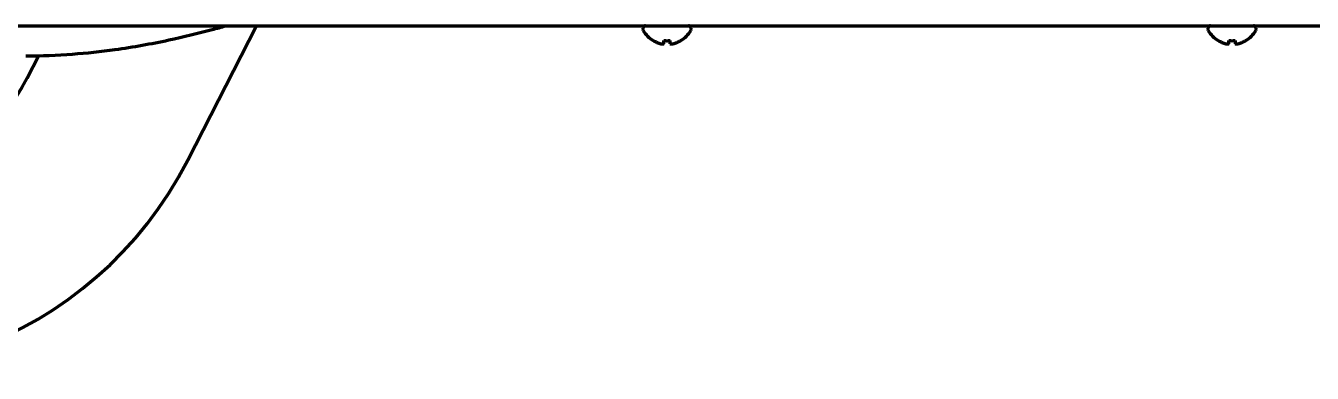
# Model space of a CAD drawing. Header units: inches. Extents: x 904 to 7172, y 213 to 5528.
# Drawn here: x 4544.2 to 4758.2, y 1928 to 1985.7 of the extents above; entities that cross this region are included whole.
import ezdxf

# ---------------------------------------------------------------- set-up
doc = ezdxf.new("R2010")
doc.units = ezdxf.units.IN

msp = doc.modelspace()

# ---------------------------------------------------------------- linework, layer by layer
at = {"linetype": 'Continuous', "lineweight": 70}
for p, q in [((4482.04, 1985.72), (5306.04, 1985.72)), ((4571.1, 1963.38), (4582.52, 1985.72)), ((4646.84, 1985.32), (4646.84, 1985.12)), ((4646.84, 1985.32), (4646.84, 1985.12)), ((4654.84, 1985.12), (4654.84, 1985.32)), ((4740.84, 1985.32), (4740.84, 1985.12)), ((4740.84, 1985.32), (4740.84, 1985.12)), ((4748.84, 1985.12), (4748.84, 1985.32)), ((4648.54, 1983.24), (4648.54, 1983.28)), ((4653.14, 1983.28), (4653.14, 1983.24)), ((4742.54, 1983.24), (4742.54, 1983.28)), ((4747.14, 1983.28), (4747.14, 1983.24)), ((4546.32, 1980.8), (4544.39, 1977.03))]:
    msp.add_line(p, q, dxfattribs=at)
for centre, radius, start, end in [((4647.24, 1985.32), 0.4, 90, 180), ((4647.24, 1985.32), 0.4, 90, 180), ((4647.24, 1985.12), 0.4, 180, 210.3012), ((4647.24, 1985.12), 0.4, 180, 210.3012), ((4651.04, 1987.34), 4.8, 210.3012, 238.4186), ((4650.64, 1987.34), 4.8, 301.5837, 329.6988), ((4654.44, 1985.32), 0.4, 0, 90), ((4654.44, 1985.12), 0.4, 329.6988, 0), ((4741.24, 1985.32), 0.4, 90, 180), ((4741.24, 1985.32), 0.4, 144.7073, 180), ((4741.24, 1985.12), 0.4, 180, 210.3012), ((4741.24, 1985.12), 0.4, 180, 210.3012), ((4745.04, 1987.34), 4.8, 210.3012, 238.4186), ((4744.64, 1987.34), 4.8, 301.5837, 329.6988), ((4748.44, 1985.32), 0.4, 0, 90), ((4748.44, 1985.12), 0.4, 329.6988, 0), ((4650.84, 1987.02), 3.78, 262.3959, 269.9965), ((4650.84, 1987.02), 3.78, 270.0035, 277.6041), ((4744.84, 1987.02), 3.78, 262.3959, 269.9965), ((4744.84, 1987.02), 3.78, 270.0035, 277.6041), ((4513.22, 1992.96), 35, 246.9745, 332.9279), ((4513.22, 1992.96), 65, 246.9745, 332.9279)]:
    msp.add_arc(centre, radius, start, end, dxfattribs=at)
for points, knots in [([(4544.15, 1980.72), (4546.78, 1980.73), (4551.77, 1980.92), (4559.8, 1981.78), (4567.56, 1983.19), (4573.6, 1984.66), (4576.71, 1985.5), (4577.47, 1985.71)], [0, 0, 0, 0, 0.22149, 0.426136, 0.69682, 0.925447, 1, 1, 1, 1]), ([(4648.54, 1983.28), (4648.75, 1983.15), (4648.96, 1983.04), (4649.28, 1982.91), (4649.39, 1982.86), (4649.61, 1982.79), (4649.73, 1982.76), (4649.84, 1982.73)], [0, 0, 0, 0, 0.5, 0.5, 0.75, 0.75, 1, 1, 1, 1]), ([(4651.34, 1983.28), (4651.34, 1983.15), (4651.34, 1983.04), (4651.34, 1982.91), (4651.34, 1982.86), (4651.34, 1982.79), (4651.34, 1982.76), (4651.34, 1982.73)], [0, 0, 0, 0, 0.5, 0.5, 0.75, 0.75, 1, 1, 1, 1]), ([(4742.54, 1983.28), (4742.75, 1983.15), (4742.96, 1983.04), (4743.28, 1982.91), (4743.39, 1982.86), (4743.61, 1982.79), (4743.73, 1982.76), (4743.84, 1982.73)], [0, 0, 0, 0, 0.5, 0.5, 0.75, 0.75, 1, 1, 1, 1]), ([(4745.34, 1983.28), (4745.34, 1983.15), (4745.34, 1983.04), (4745.34, 1982.91), (4745.34, 1982.86), (4745.34, 1982.79), (4745.34, 1982.76), (4745.34, 1982.73)], [0, 0, 0, 0, 0.5, 0.5, 0.75, 0.75, 1, 1, 1, 1])]:
    msp.add_open_spline(points, degree=3, knots=knots, dxfattribs=at)
for points in [[(4649.84, 1982.73), (4649.87, 1982.72), (4649.92, 1982.72), (4649.99, 1982.71), (4650.07, 1982.71), (4650.14, 1982.71), (4650.21, 1982.71), (4650.27, 1982.72), (4650.32, 1982.72), (4650.34, 1982.73)], [(4650.34, 1983.28), (4650.51, 1983.25), (4650.84, 1983.23), (4651.18, 1983.25), (4651.34, 1983.28)], [(4650.34, 1982.73), (4650.34, 1982.74), (4650.34, 1982.77), (4650.34, 1982.82), (4650.34, 1982.88), (4650.34, 1982.94), (4650.34, 1983), (4650.34, 1983.08), (4650.34, 1983.17), (4650.34, 1983.24), (4650.34, 1983.28)], [(4651.34, 1982.73), (4651.37, 1982.72), (4651.42, 1982.72), (4651.49, 1982.71), (4651.56, 1982.71), (4651.63, 1982.71), (4651.7, 1982.71), (4651.77, 1982.72), (4651.82, 1982.72), (4651.84, 1982.73)], [(4651.84, 1982.73), (4651.9, 1982.74), (4652.01, 1982.77), (4652.17, 1982.82), (4652.33, 1982.88), (4652.48, 1982.94), (4652.63, 1983), (4652.79, 1983.08), (4652.96, 1983.17), (4653.08, 1983.24), (4653.14, 1983.28)], [(4743.84, 1982.73), (4743.87, 1982.72), (4743.92, 1982.72), (4743.99, 1982.71), (4744.07, 1982.71), (4744.14, 1982.71), (4744.21, 1982.71), (4744.27, 1982.72), (4744.32, 1982.72), (4744.34, 1982.73)], [(4744.34, 1982.73), (4744.34, 1982.74), (4744.34, 1982.77), (4744.34, 1982.82), (4744.34, 1982.88), (4744.34, 1982.94), (4744.34, 1983), (4744.34, 1983.08), (4744.34, 1983.17), (4744.34, 1983.24), (4744.34, 1983.28)], [(4744.34, 1983.28), (4744.51, 1983.25), (4744.84, 1983.23), (4745.18, 1983.25), (4745.34, 1983.28)], [(4745.34, 1982.73), (4745.37, 1982.72), (4745.42, 1982.72), (4745.49, 1982.71), (4745.56, 1982.71), (4745.63, 1982.71), (4745.7, 1982.71), (4745.77, 1982.72), (4745.82, 1982.72), (4745.84, 1982.73)], [(4745.84, 1982.73), (4745.9, 1982.74), (4746.01, 1982.77), (4746.17, 1982.82), (4746.33, 1982.88), (4746.48, 1982.94), (4746.63, 1983), (4746.79, 1983.08), (4746.96, 1983.17), (4747.08, 1983.24), (4747.14, 1983.28)]]:
    msp.add_open_spline(points, degree=3, dxfattribs=at)

doc.saveas('drawing.dxf')
